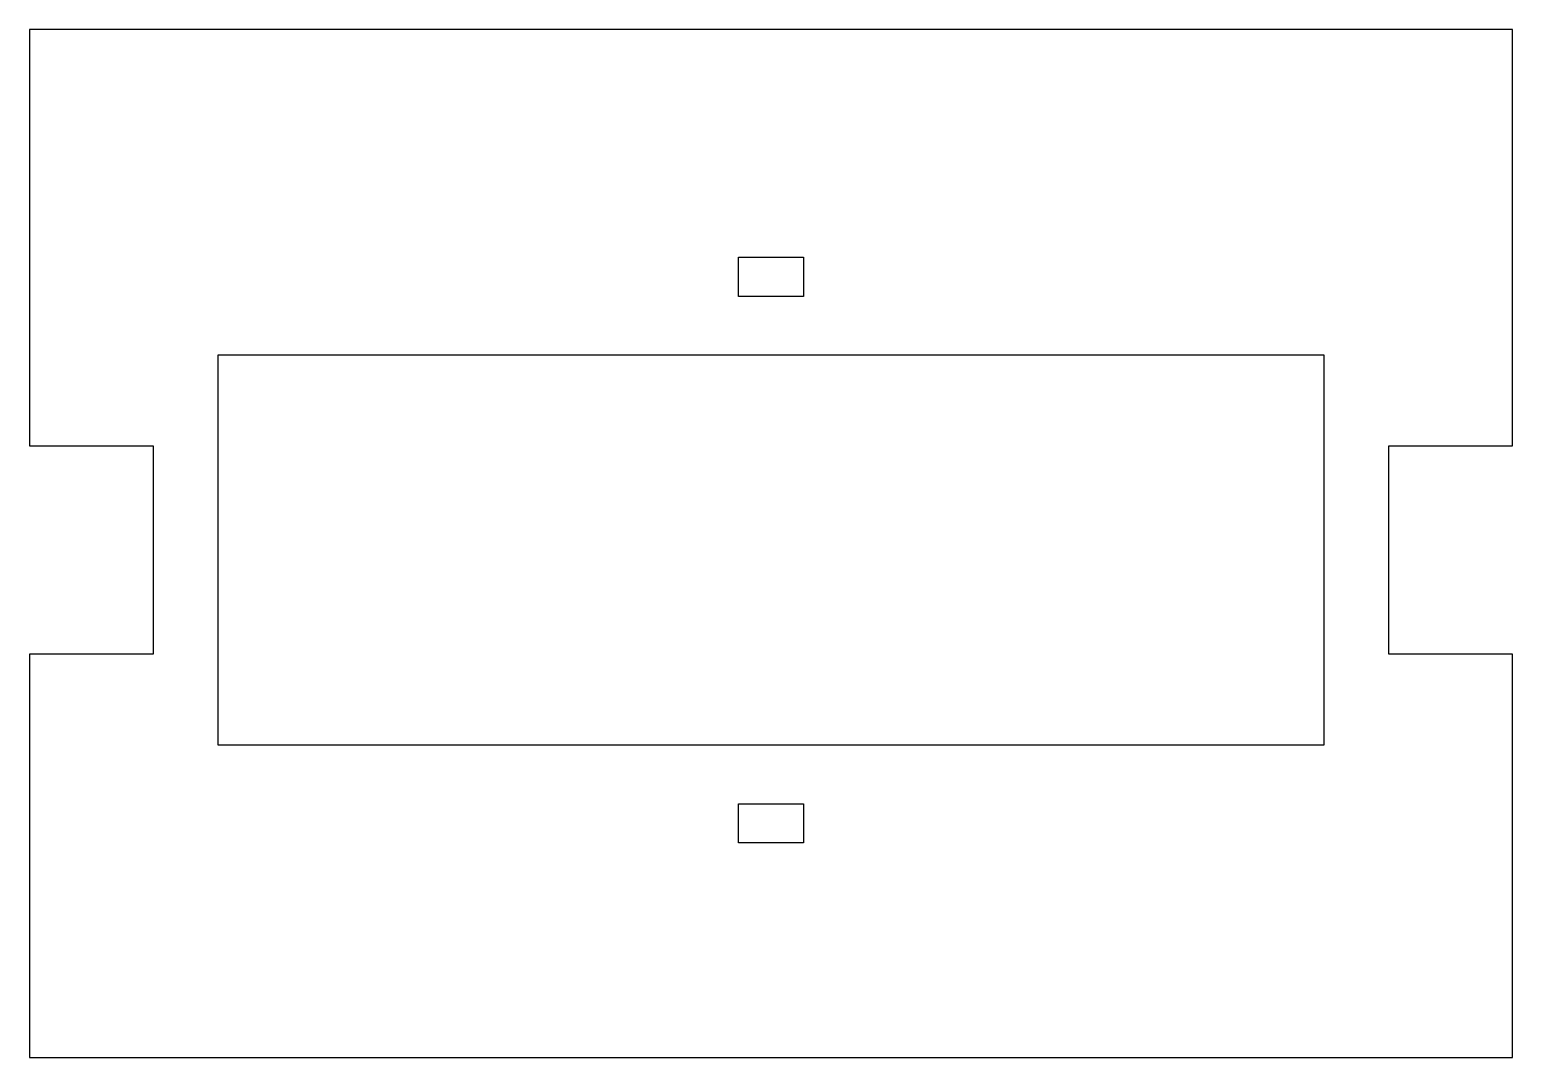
# Model space of a CAD drawing. Header units: millimetres. Extents: x 0 to 114, y 0 to 79.
import ezdxf

# ---------------------------------------------------------------- set-up
doc = ezdxf.new("R2010")
doc.units = ezdxf.units.MM

msp = doc.modelspace()

# ---------------------------------------------------------------- linework, layer by layer
for points in [[(9.5, 31), (0, 31), (0, 0), (114, 0), (114, 31), (104.5, 31), (104.5, 47), (114, 47), (114, 79), (0, 79), (0, 47), (9.5, 47)], [(59.5, 61.5), (59.5, 58.5), (54.5, 58.5), (54.5, 61.5)], [(99.5, 54), (99.5, 24), (14.5, 24), (14.5, 54)], [(54.5, 16.5), (54.5, 19.5), (59.5, 19.5), (59.5, 16.5)]]:
    msp.add_lwpolyline(points, close=True)

doc.saveas('drawing.dxf')
